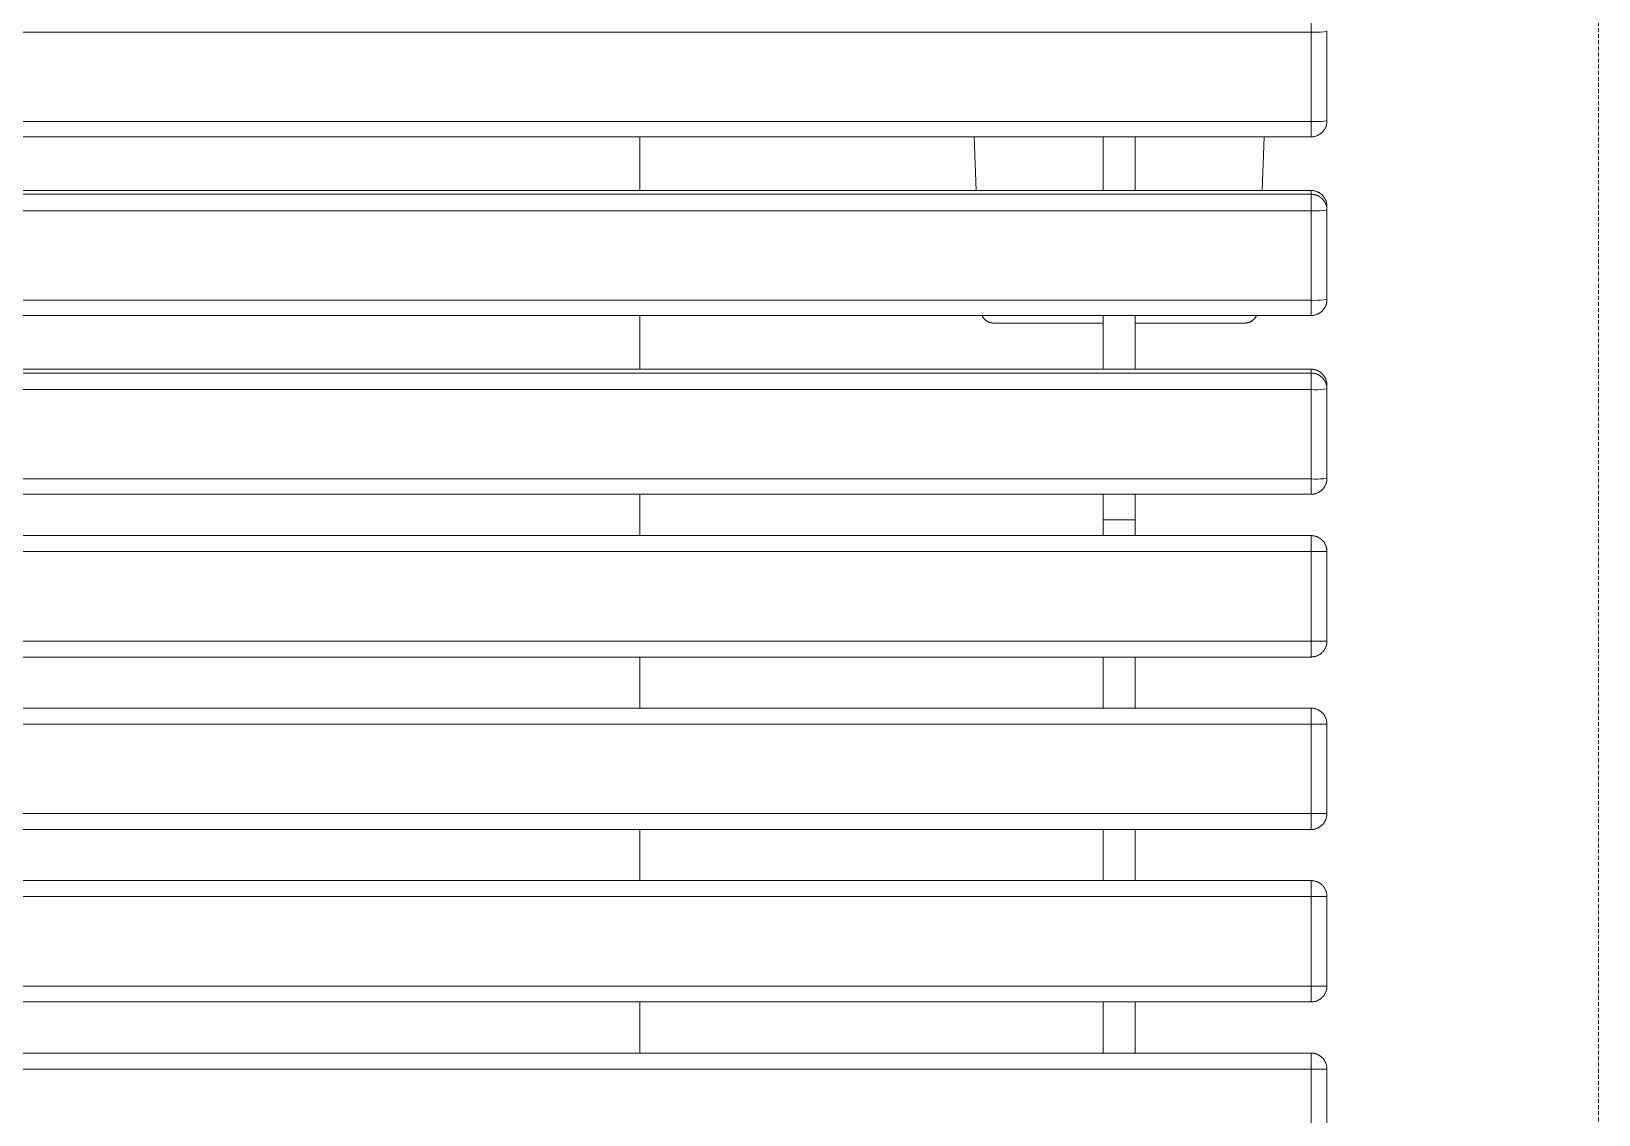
# Model space of a CAD drawing. Header units: millimetres. Extents: x -30 to 4992, y -440 to 3111.
# Drawn here: x 1537.6 to 2028, y 1525.3 to 1864.5 of the extents above; entities that cross this region are included whole.
import ezdxf

# ---------------------------------------------------------------- set-up
doc = ezdxf.new("R2010")
doc.units = ezdxf.units.MM
doc.linetypes.add('HIDDEN', pattern=[1.905, 1.27, -0.635])
doc.layers.add('ZANO_R', color=7, linetype='Continuous', lineweight=0)
doc.layers.add('ZANO_R_przerywana', color=7, linetype='HIDDEN', lineweight=0)

msp = doc.modelspace()

# ---------------------------------------------------------------- linework, layer by layer
at = {"layer": 'ZANO_R'}
for p, q in [((1938.02, 1864.2), (1938.02, 1869.41)), ((1938.02, 1864.2), (148.02, 1864.2)), ((1938.02, 1836.23), (1938.02, 1864.2)), ((1938.02, 1864.2), (1939.02, 1864.18)), ((1939.02, 1864.18), (1940.02, 1864.19)), ((1940.02, 1864.19), (1941.02, 1864.23)), ((1941.02, 1864.23), (1942.02, 1864.31)), ((1942.02, 1864.31), (1943.02, 1864.42)), ((1943.01, 1864.59), (1943.02, 1864.42)), ((1943.02, 1864.41), (1943.02, 1851.3)), ((1943.02, 1837.63), (1943.02, 1851.3)), ((148.02, 1836.23), (1938.02, 1836.23)), ((1938.02, 1832.8), (1938.02, 1836.23)), ((1938.02, 1836.23), (1939.02, 1836.2)), ((1939.02, 1836.2), (1940.02, 1836.21)), ((1940.02, 1836.21), (1941.02, 1836.26)), ((1941.02, 1836.26), (1942.02, 1836.33)), ((1942.02, 1836.33), (1943.02, 1836.44)), ((1942.58, 1834.4), (1942.51, 1834.25)), ((1942.65, 1834.56), (1942.58, 1834.4)), ((1942.71, 1834.73), (1942.65, 1834.56)), ((1942.77, 1834.89), (1942.71, 1834.73)), ((1942.82, 1835.06), (1942.77, 1834.89)), ((1942.87, 1835.23), (1942.82, 1835.06)), ((1942.91, 1835.4), (1942.87, 1835.23)), ((1942.94, 1835.57), (1942.91, 1835.4)), ((1942.97, 1835.74), (1942.94, 1835.57)), ((1942.99, 1835.91), (1942.97, 1835.74)), ((1943, 1836.09), (1942.99, 1835.91)), ((1943.01, 1836.26), (1943, 1836.09)), ((1943.02, 1836.44), (1943.01, 1836.26)), ((1943.02, 1837.63), (1943.02, 1836.44)), ((1938.02, 1831.44), (148.02, 1831.44)), ((1938.02, 1831.44), (148.02, 1831.44)), ((1728.03, 1831.44), (1728.03, 1814.64)), ((1832.62, 1831.44), (1833.27, 1814.64)), ((1873.02, 1814.64), (1873.02, 1831.44)), ((1883.02, 1814.64), (1883.02, 1831.44)), ((1922.76, 1814.64), (1923.41, 1831.44)), ((1938.02, 1831.75), (1938.02, 1832.8)), ((1938.02, 1831.51), (1938.02, 1831.75)), ((1938.02, 1831.45), (1938.02, 1831.51)), ((1938.02, 1831.44), (1938.02, 1831.45)), ((1938.19, 1831.45), (1938.02, 1831.44)), ((1938.02, 1831.44), (1938.02, 1831.44)), ((1938.02, 1831.44), (1938.02, 1831.44)), ((1938.02, 1831.44), (1938.02, 1831.44)), ((1938.02, 1831.44), (1938.02, 1831.44)), ((1938.19, 1831.44), (1938.02, 1831.44)), ((1938.36, 1831.46), (1938.19, 1831.45)), ((1938.36, 1831.45), (1938.19, 1831.44)), ((1938.53, 1831.47), (1938.36, 1831.46)), ((1938.54, 1831.47), (1938.36, 1831.45)), ((1938.7, 1831.49), (1938.53, 1831.47)), ((1938.71, 1831.49), (1938.54, 1831.47)), ((1938.87, 1831.52), (1938.7, 1831.49)), ((1938.88, 1831.52), (1938.71, 1831.49)), ((1939.04, 1831.55), (1938.87, 1831.52)), ((1939.05, 1831.55), (1938.88, 1831.52)), ((1939.21, 1831.59), (1939.04, 1831.55)), ((1939.22, 1831.59), (1939.05, 1831.55)), ((1939.38, 1831.63), (1939.21, 1831.59)), ((1939.39, 1831.63), (1939.22, 1831.59)), ((1939.54, 1831.68), (1939.38, 1831.63)), ((1939.56, 1831.68), (1939.39, 1831.63)), ((1939.71, 1831.74), (1939.54, 1831.68)), ((1939.72, 1831.74), (1939.56, 1831.68)), ((1939.87, 1831.8), (1939.71, 1831.74)), ((1939.89, 1831.8), (1939.72, 1831.74)), ((1940.03, 1831.87), (1939.87, 1831.8)), ((1940.05, 1831.87), (1939.89, 1831.8)), ((1940.19, 1831.94), (1940.03, 1831.87)), ((1940.21, 1831.95), (1940.05, 1831.87)), ((1940.34, 1832.02), (1940.19, 1831.94)), ((1940.36, 1832.03), (1940.21, 1831.95)), ((1940.49, 1832.1), (1940.34, 1832.02)), ((1940.51, 1832.11), (1940.36, 1832.03)), ((1940.64, 1832.19), (1940.49, 1832.1)), ((1940.66, 1832.2), (1940.51, 1832.11)), ((1940.78, 1832.28), (1940.64, 1832.19)), ((1940.81, 1832.29), (1940.66, 1832.2)), ((1940.93, 1832.38), (1940.78, 1832.28)), ((1940.95, 1832.39), (1940.81, 1832.29)), ((1941.07, 1832.48), (1940.93, 1832.38)), ((1941.09, 1832.5), (1940.95, 1832.39)), ((1941.2, 1832.59), (1941.07, 1832.48)), ((1941.23, 1832.61), (1941.09, 1832.5)), ((1941.33, 1832.7), (1941.2, 1832.59)), ((1941.36, 1832.72), (1941.23, 1832.61)), ((1941.46, 1832.82), (1941.33, 1832.7)), ((1941.49, 1832.84), (1941.36, 1832.72)), ((1941.61, 1832.97), (1941.49, 1832.84)), ((1941.73, 1833.09), (1941.61, 1832.97)), ((1941.84, 1833.22), (1941.73, 1833.09)), ((1941.95, 1833.36), (1941.84, 1833.22)), ((1942.06, 1833.5), (1941.95, 1833.36)), ((1942.16, 1833.64), (1942.06, 1833.5)), ((1942.25, 1833.79), (1942.16, 1833.64)), ((1942.34, 1833.94), (1942.25, 1833.79)), ((1942.43, 1834.09), (1942.34, 1833.94)), ((1942.51, 1834.25), (1942.43, 1834.09)), ((148.02, 1814.65), (1938.02, 1814.65)), ((1938.02, 1814.64), (148.02, 1814.64)), ((148.02, 1813.46), (1938.02, 1813.46)), ((1938.02, 1814.64), (1938.02, 1814.65)), ((1938.02, 1814.65), (1938.19, 1814.64)), ((1938.02, 1813.46), (1938.02, 1814.64)), ((1938.02, 1814.64), (1938.19, 1814.64)), ((1938.02, 1808.25), (1938.02, 1813.46)), ((1938.02, 1813.46), (1938.19, 1813.46)), ((1938.19, 1814.64), (1938.36, 1814.63)), ((1938.19, 1814.64), (1938.36, 1814.64)), ((1938.19, 1813.46), (1938.36, 1813.45)), ((1938.36, 1814.64), (1938.53, 1814.62)), ((1938.36, 1814.63), (1938.54, 1814.62)), ((1938.36, 1813.45), (1938.54, 1813.43)), ((1938.53, 1814.62), (1938.7, 1814.6)), ((1938.54, 1814.62), (1938.71, 1814.6)), ((1938.54, 1813.43), (1938.71, 1813.41)), ((1938.7, 1814.6), (1938.88, 1814.57)), ((1938.71, 1814.6), (1938.88, 1814.57)), ((1938.71, 1813.41), (1938.88, 1813.39)), ((1938.88, 1814.57), (1939.06, 1814.53)), ((1938.88, 1814.57), (1939.04, 1814.54)), ((1938.88, 1813.39), (1939.06, 1813.35)), ((1939.04, 1814.54), (1939.21, 1814.5)), ((1939.06, 1814.53), (1939.23, 1814.5)), ((1939.06, 1813.35), (1939.23, 1813.31)), ((1939.21, 1814.5), (1939.38, 1814.46)), ((1939.23, 1814.5), (1939.39, 1814.45)), ((1939.23, 1813.31), (1939.39, 1813.27)), ((1939.38, 1814.46), (1939.55, 1814.41)), ((1939.39, 1814.45), (1939.56, 1814.4)), ((1939.39, 1813.27), (1939.56, 1813.22)), ((1939.55, 1814.41), (1939.71, 1814.35)), ((1939.56, 1814.4), (1939.73, 1814.34)), ((1939.56, 1813.22), (1939.73, 1813.16)), ((1939.71, 1814.35), (1939.87, 1814.29)), ((1939.73, 1814.34), (1939.89, 1814.28)), ((1939.73, 1813.16), (1939.89, 1813.1)), ((1939.87, 1814.29), (1940.03, 1814.22)), ((1939.89, 1814.28), (1940.05, 1814.21)), ((1939.89, 1813.1), (1940.05, 1813.03)), ((1940.03, 1814.22), (1940.19, 1814.15)), ((1940.05, 1814.21), (1940.21, 1814.14)), ((1940.05, 1813.03), (1940.21, 1812.96)), ((1940.19, 1814.15), (1940.34, 1814.07)), ((1940.21, 1814.14), (1940.36, 1814.06)), ((1940.21, 1812.96), (1940.36, 1812.88)), ((1940.34, 1814.07), (1940.49, 1813.99)), ((1940.36, 1814.06), (1940.52, 1813.97)), ((1940.36, 1812.88), (1940.52, 1812.79)), ((1940.49, 1813.99), (1940.64, 1813.9)), ((1940.52, 1813.97), (1940.66, 1813.89)), ((1940.52, 1812.79), (1940.66, 1812.7)), ((1940.64, 1813.9), (1940.79, 1813.81)), ((1940.66, 1813.89), (1940.81, 1813.79)), ((1940.66, 1812.7), (1940.81, 1812.61)), ((1940.79, 1813.81), (1940.93, 1813.71)), ((1940.81, 1813.79), (1940.95, 1813.69)), ((1940.81, 1812.61), (1940.95, 1812.51)), ((1940.93, 1813.71), (1941.07, 1813.61)), ((1940.95, 1813.69), (1941.09, 1813.59)), ((1940.95, 1812.51), (1941.09, 1812.4)), ((1941.07, 1813.61), (1941.2, 1813.5)), ((1941.09, 1813.59), (1941.23, 1813.48)), ((1941.09, 1812.4), (1941.23, 1812.29)), ((1941.2, 1813.5), (1941.33, 1813.39)), ((1941.23, 1813.48), (1941.36, 1813.36)), ((1941.23, 1812.29), (1941.36, 1812.18)), ((1941.33, 1813.39), (1941.46, 1813.27)), ((1941.36, 1813.36), (1941.49, 1813.24)), ((1941.36, 1812.18), (1941.49, 1812.06)), ((1941.49, 1813.24), (1941.61, 1813.12)), ((1941.49, 1812.06), (1941.61, 1811.94)), ((1941.61, 1813.12), (1941.73, 1812.99)), ((1941.61, 1811.94), (1941.73, 1811.81)), ((1941.73, 1812.99), (1941.85, 1812.86)), ((1941.73, 1811.81), (1941.85, 1811.68)), ((1941.85, 1812.86), (1941.96, 1812.72)), ((1941.85, 1811.68), (1941.96, 1811.54)), ((1941.96, 1812.72), (1942.06, 1812.59)), ((1941.96, 1811.54), (1942.06, 1811.4)), ((1942.06, 1812.59), (1942.16, 1812.44)), ((1942.06, 1811.4), (1942.16, 1811.26)), ((1942.16, 1812.44), (1942.26, 1812.3)), ((1942.16, 1811.26), (1942.26, 1811.11)), ((1942.26, 1812.3), (1942.35, 1812.15)), ((1942.26, 1811.11), (1942.35, 1810.96)), ((1942.35, 1812.15), (1942.43, 1811.99)), ((1942.35, 1810.96), (1942.43, 1810.81)), ((1942.43, 1811.99), (1942.51, 1811.84)), ((1942.43, 1810.81), (1942.51, 1810.66)), ((1942.51, 1811.84), (1942.58, 1811.68)), ((1942.51, 1810.66), (1942.58, 1810.5)), ((1942.58, 1811.68), (1942.65, 1811.52)), ((1942.58, 1810.5), (1942.65, 1810.34)), ((1942.65, 1811.52), (1942.71, 1811.36)), ((1942.65, 1810.34), (1942.71, 1810.17)), ((1942.71, 1811.36), (1942.77, 1811.19)), ((1942.71, 1810.17), (1942.77, 1810.01)), ((1942.77, 1811.19), (1942.82, 1811.03)), ((1942.77, 1810.01), (1942.82, 1809.84)), ((1942.82, 1811.03), (1942.87, 1810.86)), ((1942.87, 1810.86), (1942.91, 1810.69)), ((1942.91, 1810.69), (1942.94, 1810.52)), ((1942.94, 1810.52), (1942.97, 1810.34)), ((1942.97, 1810.34), (1942.99, 1810.17)), ((1942.99, 1810.17), (1943, 1810)), ((1943, 1810), (1943.01, 1809.82)), ((1938.02, 1808.25), (148.02, 1808.25)), ((1938.02, 1780.28), (1938.02, 1808.25)), ((1938.02, 1808.25), (1939.02, 1808.23)), ((1939.02, 1808.23), (1940.02, 1808.24)), ((1940.02, 1808.24), (1941.02, 1808.28)), ((1941.02, 1808.28), (1942.02, 1808.36)), ((1942.02, 1808.36), (1943.02, 1808.47)), ((1942.82, 1809.84), (1942.87, 1809.67)), ((1942.87, 1809.67), (1942.91, 1809.5)), ((1942.91, 1809.5), (1942.94, 1809.33)), ((1942.94, 1809.33), (1942.97, 1809.16)), ((1942.97, 1809.16), (1942.99, 1808.99)), ((1942.99, 1808.99), (1943, 1808.81)), ((1943, 1808.81), (1943.01, 1808.64)), ((1943.01, 1809.82), (1943.02, 1809.65)), ((1943.01, 1808.64), (1943.02, 1808.47)), ((1943.02, 1809.65), (1943.02, 1808.58)), ((1943.02, 1781.68), (1943.02, 1808.46)), ((1942.02, 1780.38), (1943.02, 1780.49)), ((1943.02, 1780.49), (1943.01, 1780.31)), ((1943.02, 1781.68), (1943.02, 1780.49)), ((148.02, 1780.28), (1938.02, 1780.28)), ((1938.02, 1776.85), (1938.02, 1780.28)), ((1938.02, 1780.28), (1939.02, 1780.25)), ((1938.02, 1775.8), (1938.02, 1776.85)), ((1938.02, 1775.56), (1938.02, 1775.8)), ((1938.02, 1775.5), (1938.02, 1775.56)), ((1938.7, 1775.54), (1938.53, 1775.52)), ((1938.71, 1775.54), (1938.54, 1775.52)), ((1938.87, 1775.57), (1938.7, 1775.54)), ((1938.88, 1775.57), (1938.71, 1775.54)), ((1939.04, 1775.6), (1938.87, 1775.57)), ((1939.05, 1775.6), (1938.88, 1775.57)), ((1939.02, 1780.25), (1940.02, 1780.26)), ((1939.21, 1775.64), (1939.04, 1775.6)), ((1939.22, 1775.64), (1939.05, 1775.6)), ((1939.38, 1775.68), (1939.21, 1775.64)), ((1939.39, 1775.68), (1939.22, 1775.64)), ((1939.54, 1775.73), (1939.38, 1775.68)), ((1939.56, 1775.73), (1939.39, 1775.68)), ((1939.71, 1775.79), (1939.54, 1775.73)), ((1939.72, 1775.79), (1939.56, 1775.73)), ((1939.87, 1775.85), (1939.71, 1775.79)), ((1939.89, 1775.85), (1939.72, 1775.79)), ((1940.03, 1775.92), (1939.87, 1775.85)), ((1940.05, 1775.92), (1939.89, 1775.85)), ((1940.02, 1780.26), (1941.02, 1780.31)), ((1940.19, 1775.99), (1940.03, 1775.92)), ((1940.21, 1776), (1940.05, 1775.92)), ((1940.34, 1776.07), (1940.19, 1775.99)), ((1940.36, 1776.08), (1940.21, 1776)), ((1940.49, 1776.15), (1940.34, 1776.07)), ((1940.51, 1776.16), (1940.36, 1776.08)), ((1940.64, 1776.24), (1940.49, 1776.15)), ((1940.66, 1776.25), (1940.51, 1776.16)), ((1940.78, 1776.33), (1940.64, 1776.24)), ((1940.81, 1776.34), (1940.66, 1776.25)), ((1940.93, 1776.43), (1940.78, 1776.33)), ((1940.95, 1776.44), (1940.81, 1776.34)), ((1941.07, 1776.53), (1940.93, 1776.43)), ((1941.09, 1776.55), (1940.95, 1776.44)), ((1941.02, 1780.31), (1942.02, 1780.38)), ((1941.2, 1776.64), (1941.07, 1776.53)), ((1941.23, 1776.66), (1941.09, 1776.55)), ((1941.33, 1776.75), (1941.2, 1776.64)), ((1941.36, 1776.77), (1941.23, 1776.66)), ((1941.46, 1776.87), (1941.33, 1776.75)), ((1941.49, 1776.89), (1941.36, 1776.77)), ((1941.61, 1777.02), (1941.49, 1776.89)), ((1941.73, 1777.14), (1941.61, 1777.02)), ((1941.84, 1777.27), (1941.73, 1777.14)), ((1941.95, 1777.41), (1941.84, 1777.27)), ((1942.06, 1777.55), (1941.95, 1777.41)), ((1942.16, 1777.69), (1942.06, 1777.55)), ((1942.25, 1777.84), (1942.16, 1777.69)), ((1942.34, 1777.99), (1942.25, 1777.84)), ((1942.43, 1778.14), (1942.34, 1777.99)), ((1942.51, 1778.3), (1942.43, 1778.14)), ((1942.58, 1778.45), (1942.51, 1778.3)), ((1942.65, 1778.61), (1942.58, 1778.45)), ((1942.71, 1778.78), (1942.65, 1778.61)), ((1942.77, 1778.94), (1942.71, 1778.78)), ((1942.82, 1779.11), (1942.77, 1778.94)), ((1942.87, 1779.28), (1942.82, 1779.11)), ((1942.91, 1779.45), (1942.87, 1779.28)), ((1942.94, 1779.62), (1942.91, 1779.45)), ((1942.97, 1779.79), (1942.94, 1779.62)), ((1942.99, 1779.96), (1942.97, 1779.79)), ((1943, 1780.14), (1942.99, 1779.96)), ((1943.01, 1780.31), (1943, 1780.14)), ((1938.02, 1775.49), (148.02, 1775.49)), ((1938.02, 1775.49), (148.02, 1775.49)), ((1728.03, 1775.49), (1728.03, 1758.69)), ((1835.15, 1775.37), (1835.09, 1775.49)), ((1835.21, 1775.24), (1835.15, 1775.37)), ((1835.28, 1775.12), (1835.21, 1775.24)), ((1835.35, 1775), (1835.28, 1775.12)), ((1835.43, 1774.89), (1835.35, 1775)), ((1835.51, 1774.77), (1835.43, 1774.89)), ((1835.59, 1774.66), (1835.51, 1774.77)), ((1835.68, 1774.55), (1835.59, 1774.66)), ((1835.77, 1774.45), (1835.68, 1774.55)), ((1835.86, 1774.35), (1835.77, 1774.45)), ((1835.96, 1774.25), (1835.86, 1774.35)), ((1836.06, 1774.15), (1835.96, 1774.25)), ((1836.17, 1774.06), (1836.06, 1774.15)), ((1836.28, 1773.97), (1836.17, 1774.06)), ((1836.39, 1773.89), (1836.28, 1773.97)), ((1836.5, 1773.81), (1836.39, 1773.89)), ((1836.62, 1773.73), (1836.5, 1773.81)), ((1836.74, 1773.66), (1836.62, 1773.73)), ((1836.86, 1773.6), (1836.74, 1773.66)), ((1836.99, 1773.53), (1836.86, 1773.6)), ((1837.11, 1773.47), (1836.99, 1773.53)), ((1837.24, 1773.42), (1837.11, 1773.47)), ((1837.37, 1773.37), (1837.24, 1773.42)), ((1837.5, 1773.32), (1837.37, 1773.37)), ((1837.64, 1773.28), (1837.5, 1773.32)), ((1837.77, 1773.25), (1837.64, 1773.28)), ((1837.91, 1773.22), (1837.77, 1773.25)), ((1838.04, 1773.19), (1837.91, 1773.22)), ((1838.18, 1773.17), (1838.04, 1773.19)), ((1838.32, 1773.15), (1838.18, 1773.17)), ((1838.46, 1773.14), (1838.32, 1773.15)), ((1838.6, 1773.13), (1838.46, 1773.14)), ((1838.74, 1773.13), (1838.6, 1773.13)), ((1838.74, 1773.13), (1873.02, 1773.13)), ((1873.02, 1758.69), (1873.02, 1775.49)), ((1883.02, 1758.69), (1883.02, 1775.49)), ((1883.02, 1773.13), (1917.29, 1773.13)), ((1917.43, 1773.13), (1917.29, 1773.13)), ((1917.57, 1773.14), (1917.43, 1773.13)), ((1917.71, 1773.15), (1917.57, 1773.14)), ((1917.85, 1773.17), (1917.71, 1773.15)), ((1917.99, 1773.19), (1917.85, 1773.17)), ((1918.12, 1773.22), (1917.99, 1773.19)), ((1918.26, 1773.25), (1918.12, 1773.22)), ((1918.39, 1773.28), (1918.26, 1773.25)), ((1918.53, 1773.32), (1918.39, 1773.28)), ((1918.66, 1773.37), (1918.53, 1773.32)), ((1918.79, 1773.42), (1918.66, 1773.37)), ((1918.92, 1773.47), (1918.79, 1773.42)), ((1919.04, 1773.53), (1918.92, 1773.47)), ((1919.17, 1773.6), (1919.04, 1773.53)), ((1919.29, 1773.66), (1919.17, 1773.6)), ((1919.41, 1773.73), (1919.29, 1773.66)), ((1919.53, 1773.81), (1919.41, 1773.73)), ((1919.64, 1773.89), (1919.53, 1773.81)), ((1919.75, 1773.97), (1919.64, 1773.89)), ((1919.86, 1774.06), (1919.75, 1773.97)), ((1919.97, 1774.15), (1919.86, 1774.06)), ((1920.07, 1774.25), (1919.97, 1774.15)), ((1920.17, 1774.35), (1920.07, 1774.25)), ((1920.26, 1774.45), (1920.17, 1774.35)), ((1920.35, 1774.55), (1920.26, 1774.45)), ((1920.44, 1774.66), (1920.35, 1774.55)), ((1920.53, 1774.77), (1920.44, 1774.66)), ((1920.61, 1774.89), (1920.53, 1774.77)), ((1920.68, 1775), (1920.61, 1774.89)), ((1920.75, 1775.12), (1920.68, 1775)), ((1920.82, 1775.24), (1920.75, 1775.12)), ((1920.89, 1775.37), (1920.82, 1775.24)), ((1920.94, 1775.49), (1920.89, 1775.37)), ((1938.02, 1775.49), (1938.02, 1775.5)), ((1938.19, 1775.5), (1938.02, 1775.49)), ((1938.02, 1775.49), (1938.02, 1775.49)), ((1938.02, 1775.49), (1938.02, 1775.49)), ((1938.02, 1775.49), (1938.02, 1775.49)), ((1938.02, 1775.49), (1938.02, 1775.49)), ((1938.19, 1775.49), (1938.02, 1775.49)), ((1938.36, 1775.51), (1938.19, 1775.5)), ((1938.36, 1775.5), (1938.19, 1775.49)), ((1938.53, 1775.52), (1938.36, 1775.51)), ((1938.54, 1775.52), (1938.36, 1775.5)), ((148.02, 1758.7), (1938.02, 1758.7)), ((1938.02, 1758.69), (148.02, 1758.69)), ((148.02, 1757.51), (1938.02, 1757.51)), ((1938.02, 1758.69), (1938.02, 1758.7)), ((1938.02, 1758.7), (1938.19, 1758.69)), ((1938.02, 1757.51), (1938.02, 1758.69)), ((1938.02, 1758.69), (1938.19, 1758.69)), ((1938.02, 1752.3), (1938.02, 1757.51)), ((1938.02, 1757.51), (1938.19, 1757.51)), ((1938.19, 1758.69), (1938.36, 1758.68)), ((1938.19, 1758.69), (1938.36, 1758.69)), ((1938.19, 1757.51), (1938.36, 1757.5)), ((1938.36, 1758.69), (1938.53, 1758.67)), ((1938.36, 1758.68), (1938.54, 1758.67)), ((1938.36, 1757.5), (1938.54, 1757.48)), ((1938.53, 1758.67), (1938.7, 1758.65)), ((1938.54, 1758.67), (1938.71, 1758.64)), ((1938.54, 1757.48), (1938.71, 1757.46)), ((1938.7, 1758.65), (1938.88, 1758.62)), ((1938.71, 1758.64), (1938.88, 1758.62)), ((1938.71, 1757.46), (1938.88, 1757.44)), ((1938.88, 1758.62), (1939.06, 1758.58)), ((1938.88, 1758.62), (1939.04, 1758.59)), ((1938.88, 1757.44), (1939.06, 1757.4)), ((1939.04, 1758.59), (1939.21, 1758.55)), ((1939.06, 1758.58), (1939.23, 1758.55)), ((1939.06, 1757.4), (1939.23, 1757.36)), ((1939.21, 1758.55), (1939.38, 1758.51)), ((1939.23, 1758.55), (1939.39, 1758.5)), ((1939.23, 1757.36), (1939.39, 1757.32)), ((1939.38, 1758.51), (1939.55, 1758.46)), ((1939.39, 1758.5), (1939.56, 1758.45)), ((1939.39, 1757.32), (1939.56, 1757.27)), ((1939.55, 1758.46), (1939.71, 1758.4)), ((1939.56, 1758.45), (1939.73, 1758.39)), ((1939.56, 1757.27), (1939.73, 1757.21)), ((1939.71, 1758.4), (1939.87, 1758.34)), ((1939.73, 1758.39), (1939.89, 1758.33)), ((1939.73, 1757.21), (1939.89, 1757.15)), ((1939.87, 1758.34), (1940.03, 1758.27)), ((1939.89, 1758.33), (1940.05, 1758.26)), ((1939.89, 1757.15), (1940.05, 1757.08)), ((1940.03, 1758.27), (1940.19, 1758.2)), ((1940.05, 1758.26), (1940.21, 1758.19)), ((1940.05, 1757.08), (1940.21, 1757.01)), ((1940.19, 1758.2), (1940.34, 1758.12)), ((1940.21, 1758.19), (1940.36, 1758.11)), ((1940.21, 1757.01), (1940.36, 1756.93)), ((1940.34, 1758.12), (1940.49, 1758.04)), ((1940.36, 1758.11), (1940.52, 1758.02)), ((1940.36, 1756.93), (1940.52, 1756.84)), ((1940.49, 1758.04), (1940.64, 1757.95)), ((1940.52, 1758.02), (1940.66, 1757.94)), ((1940.52, 1756.84), (1940.66, 1756.75)), ((1940.64, 1757.95), (1940.79, 1757.86)), ((1940.66, 1757.94), (1940.81, 1757.84)), ((1940.66, 1756.75), (1940.81, 1756.66)), ((1940.79, 1757.86), (1940.93, 1757.76)), ((1940.81, 1757.84), (1940.95, 1757.74)), ((1940.81, 1756.66), (1940.95, 1756.56)), ((1940.93, 1757.76), (1941.07, 1757.66)), ((1940.95, 1757.74), (1941.09, 1757.64)), ((1940.95, 1756.56), (1941.09, 1756.45)), ((1941.07, 1757.66), (1941.2, 1757.55)), ((1941.09, 1757.64), (1941.23, 1757.53)), ((1941.09, 1756.45), (1941.23, 1756.34)), ((1941.2, 1757.55), (1941.33, 1757.44)), ((1941.23, 1757.53), (1941.36, 1757.41)), ((1941.23, 1756.34), (1941.36, 1756.23)), ((1941.33, 1757.44), (1941.46, 1757.32)), ((1941.36, 1757.41), (1941.49, 1757.29)), ((1941.36, 1756.23), (1941.49, 1756.11)), ((1941.49, 1757.29), (1941.61, 1757.17)), ((1941.49, 1756.11), (1941.61, 1755.99)), ((1941.61, 1757.17), (1941.73, 1757.04)), ((1941.61, 1755.99), (1941.73, 1755.86)), ((1941.73, 1757.04), (1941.85, 1756.91)), ((1941.85, 1756.91), (1941.96, 1756.77)), ((1941.96, 1756.77), (1942.06, 1756.63)), ((1942.06, 1756.63), (1942.16, 1756.49)), ((1942.16, 1756.49), (1942.26, 1756.35)), ((1942.26, 1756.35), (1942.35, 1756.2)), ((1942.35, 1756.2), (1942.43, 1756.04)), ((1942.43, 1756.04), (1942.51, 1755.89)), ((1938.02, 1752.3), (148.02, 1752.3)), ((1938.02, 1724.33), (1938.02, 1752.3)), ((1938.02, 1752.3), (1939.02, 1752.28)), ((1939.02, 1752.28), (1940.02, 1752.29)), ((1940.02, 1752.29), (1941.02, 1752.33)), ((1941.02, 1752.33), (1942.02, 1752.41)), ((1941.73, 1755.86), (1941.85, 1755.73)), ((1941.85, 1755.73), (1941.96, 1755.59)), ((1941.96, 1755.59), (1942.06, 1755.45)), ((1942.02, 1752.41), (1943.02, 1752.52)), ((1942.06, 1755.45), (1942.16, 1755.31)), ((1942.16, 1755.31), (1942.26, 1755.16)), ((1942.26, 1755.16), (1942.35, 1755.01)), ((1942.35, 1755.01), (1942.43, 1754.86)), ((1942.43, 1754.86), (1942.51, 1754.71)), ((1942.51, 1755.89), (1942.58, 1755.73)), ((1942.51, 1754.71), (1942.58, 1754.55)), ((1942.58, 1755.73), (1942.65, 1755.57)), ((1942.58, 1754.55), (1942.65, 1754.39)), ((1942.65, 1755.57), (1942.71, 1755.41)), ((1942.65, 1754.39), (1942.71, 1754.22)), ((1942.71, 1755.41), (1942.77, 1755.24)), ((1942.71, 1754.22), (1942.77, 1754.06)), ((1942.77, 1755.24), (1942.82, 1755.08)), ((1942.77, 1754.06), (1942.82, 1753.89)), ((1942.82, 1755.08), (1942.87, 1754.91)), ((1942.82, 1753.89), (1942.87, 1753.72)), ((1942.87, 1754.91), (1942.91, 1754.74)), ((1942.87, 1753.72), (1942.91, 1753.55)), ((1942.91, 1754.74), (1942.94, 1754.57)), ((1942.91, 1753.55), (1942.94, 1753.38)), ((1942.94, 1754.57), (1942.97, 1754.39)), ((1942.94, 1753.38), (1942.97, 1753.21)), ((1942.97, 1754.39), (1942.99, 1754.22)), ((1942.97, 1753.21), (1942.99, 1753.04)), ((1942.99, 1754.22), (1943, 1754.05)), ((1942.99, 1753.04), (1943, 1752.86)), ((1943, 1754.05), (1943.01, 1753.87)), ((1943, 1752.86), (1943.01, 1752.69)), ((1943.01, 1753.87), (1943.02, 1753.7)), ((1943.01, 1752.69), (1943.02, 1752.52)), ((1943.02, 1753.7), (1943.02, 1752.63)), ((1943.02, 1725.73), (1943.02, 1752.51)), ((148.02, 1724.33), (1938.02, 1724.33)), ((1938.02, 1720.9), (1938.02, 1724.33)), ((1938.02, 1724.33), (1939.02, 1724.3)), ((1939.02, 1724.3), (1940.02, 1724.31)), ((1940.02, 1724.31), (1941.02, 1724.35)), ((1941.02, 1724.35), (1942.02, 1724.43)), ((1942.06, 1721.6), (1941.95, 1721.46)), ((1942.02, 1724.43), (1943.02, 1724.54)), ((1942.16, 1721.74), (1942.06, 1721.6)), ((1942.25, 1721.89), (1942.16, 1721.74)), ((1942.34, 1722.04), (1942.25, 1721.89)), ((1942.43, 1722.19), (1942.34, 1722.04)), ((1942.51, 1722.35), (1942.43, 1722.19)), ((1942.58, 1722.5), (1942.51, 1722.35)), ((1942.65, 1722.66), (1942.58, 1722.5)), ((1942.71, 1722.83), (1942.65, 1722.66)), ((1942.77, 1722.99), (1942.71, 1722.83)), ((1942.82, 1723.16), (1942.77, 1722.99)), ((1942.87, 1723.33), (1942.82, 1723.16)), ((1942.91, 1723.5), (1942.87, 1723.33)), ((1942.94, 1723.67), (1942.91, 1723.5)), ((1942.97, 1723.84), (1942.94, 1723.67)), ((1942.99, 1724.01), (1942.97, 1723.84)), ((1943, 1724.19), (1942.99, 1724.01)), ((1943.01, 1724.36), (1943, 1724.19)), ((1943.02, 1724.54), (1943.01, 1724.36)), ((1943.02, 1725.73), (1943.02, 1724.54)), ((1938.02, 1719.54), (148.02, 1719.54)), ((1938.02, 1719.54), (148.02, 1719.54)), ((1728.03, 1719.54), (1728.03, 1706.6)), ((1873.02, 1711.53), (1873.02, 1719.54)), ((1883.02, 1711.53), (1883.02, 1719.54)), ((1938.02, 1719.85), (1938.02, 1720.9)), ((1938.02, 1719.61), (1938.02, 1719.85)), ((1938.02, 1719.55), (1938.02, 1719.61)), ((1938.02, 1719.54), (1938.02, 1719.55)), ((1938.19, 1719.55), (1938.02, 1719.54)), ((1938.02, 1719.54), (1938.02, 1719.54)), ((1938.02, 1719.54), (1938.02, 1719.54)), ((1938.02, 1719.54), (1938.02, 1719.54)), ((1938.02, 1719.54), (1938.02, 1719.54)), ((1938.19, 1719.54), (1938.02, 1719.54)), ((1938.36, 1719.56), (1938.19, 1719.55)), ((1938.36, 1719.55), (1938.19, 1719.54)), ((1938.53, 1719.57), (1938.36, 1719.56)), ((1938.54, 1719.57), (1938.36, 1719.55)), ((1938.7, 1719.59), (1938.53, 1719.57)), ((1938.71, 1719.59), (1938.54, 1719.57)), ((1938.87, 1719.62), (1938.7, 1719.59)), ((1938.88, 1719.62), (1938.71, 1719.59)), ((1939.04, 1719.65), (1938.87, 1719.62)), ((1939.05, 1719.65), (1938.88, 1719.62)), ((1939.21, 1719.69), (1939.04, 1719.65)), ((1939.22, 1719.69), (1939.05, 1719.65)), ((1939.38, 1719.73), (1939.21, 1719.69)), ((1939.39, 1719.73), (1939.22, 1719.69)), ((1939.54, 1719.78), (1939.38, 1719.73)), ((1939.56, 1719.78), (1939.39, 1719.73)), ((1939.71, 1719.84), (1939.54, 1719.78)), ((1939.72, 1719.84), (1939.56, 1719.78)), ((1939.87, 1719.9), (1939.71, 1719.84)), ((1939.89, 1719.9), (1939.72, 1719.84)), ((1940.03, 1719.97), (1939.87, 1719.9)), ((1940.05, 1719.97), (1939.89, 1719.9)), ((1940.19, 1720.04), (1940.03, 1719.97)), ((1940.21, 1720.05), (1940.05, 1719.97)), ((1940.34, 1720.12), (1940.19, 1720.04)), ((1940.36, 1720.12), (1940.21, 1720.05)), ((1940.49, 1720.2), (1940.34, 1720.12)), ((1940.51, 1720.21), (1940.36, 1720.12)), ((1940.64, 1720.29), (1940.49, 1720.2)), ((1940.66, 1720.3), (1940.51, 1720.21)), ((1940.78, 1720.38), (1940.64, 1720.29)), ((1940.81, 1720.39), (1940.66, 1720.3)), ((1940.93, 1720.48), (1940.78, 1720.38)), ((1940.95, 1720.49), (1940.81, 1720.39)), ((1941.07, 1720.58), (1940.93, 1720.48)), ((1941.09, 1720.6), (1940.95, 1720.49)), ((1941.2, 1720.69), (1941.07, 1720.58)), ((1941.23, 1720.71), (1941.09, 1720.6)), ((1941.33, 1720.8), (1941.2, 1720.69)), ((1941.36, 1720.82), (1941.23, 1720.71)), ((1941.46, 1720.92), (1941.33, 1720.8)), ((1941.49, 1720.94), (1941.36, 1720.82)), ((1941.61, 1721.07), (1941.49, 1720.94)), ((1941.73, 1721.19), (1941.61, 1721.07)), ((1941.84, 1721.32), (1941.73, 1721.19)), ((1941.95, 1721.46), (1941.84, 1721.32)), ((1873.02, 1706.6), (1873.02, 1711.53)), ((1873.02, 1711.53), (1883.02, 1711.53)), ((1883.02, 1706.6), (1883.02, 1711.53)), ((148.02, 1706.6), (1938.02, 1706.6)), ((1938.02, 1701.6), (1938.02, 1706.6)), ((1938.02, 1706.6), (1938.19, 1706.6)), ((1938.19, 1706.6), (1938.36, 1706.59)), ((1938.36, 1706.59), (1938.53, 1706.58)), ((1938.53, 1706.58), (1938.7, 1706.56)), ((1938.7, 1706.56), (1938.87, 1706.53)), ((1938.87, 1706.53), (1939.03, 1706.5)), ((1939.03, 1706.5), (1939.2, 1706.46)), ((1939.2, 1706.46), (1939.36, 1706.42)), ((1939.36, 1706.42), (1939.53, 1706.37)), ((1939.53, 1706.37), (1939.69, 1706.32)), ((1939.69, 1706.32), (1939.85, 1706.26)), ((1939.85, 1706.26), (1940.01, 1706.19)), ((1940.01, 1706.19), (1940.16, 1706.12)), ((1940.16, 1706.12), (1940.32, 1706.04)), ((1940.32, 1706.04), (1940.47, 1705.96)), ((1940.47, 1705.96), (1940.61, 1705.88)), ((1940.61, 1705.88), (1940.76, 1705.79)), ((1940.76, 1705.79), (1940.9, 1705.69)), ((1940.9, 1705.69), (1941.04, 1705.59)), ((1941.04, 1705.59), (1941.17, 1705.48)), ((1941.17, 1705.48), (1941.3, 1705.37)), ((1941.3, 1705.37), (1941.43, 1705.26)), ((1941.43, 1705.26), (1941.55, 1705.14)), ((1941.55, 1705.14), (1941.67, 1705.02)), ((1941.67, 1705.02), (1941.78, 1704.89)), ((1941.78, 1704.89), (1941.89, 1704.76)), ((1941.89, 1704.76), (1942, 1704.63)), ((1942, 1704.63), (1942.1, 1704.49)), ((1942.1, 1704.49), (1942.2, 1704.35)), ((1942.2, 1704.35), (1942.29, 1704.2)), ((1942.29, 1704.2), (1942.37, 1704.06)), ((1942.37, 1704.06), (1942.46, 1703.91)), ((1942.46, 1703.91), (1942.53, 1703.75)), ((1942.53, 1703.75), (1942.6, 1703.6)), ((1942.6, 1703.6), (1942.67, 1703.44)), ((1942.67, 1703.44), (1942.73, 1703.28)), ((1942.73, 1703.28), (1942.78, 1703.12)), ((1942.78, 1703.12), (1942.83, 1702.95)), ((1942.83, 1702.95), (1942.87, 1702.79)), ((1942.87, 1702.79), (1942.91, 1702.62)), ((1942.91, 1702.62), (1942.94, 1702.45)), ((1942.94, 1702.45), (1942.97, 1702.29)), ((1942.97, 1702.29), (1942.99, 1702.12)), ((1942.99, 1702.12), (1943, 1701.95)), ((1938.02, 1701.6), (148.02, 1701.6)), ((1938.02, 1673.6), (1938.02, 1701.6)), ((1938.02, 1701.6), (1943.02, 1701.6)), ((1943, 1701.95), (1943.01, 1701.78)), ((1943.01, 1701.78), (1943.02, 1701.6)), ((1943.02, 1701.6), (1943.02, 1673.6)), ((148.02, 1673.6), (1938.02, 1673.6)), ((1938.02, 1668.6), (1938.02, 1673.6)), ((1938.02, 1673.6), (1943.02, 1673.6)), ((1942.91, 1672.59), (1942.87, 1672.42)), ((1942.94, 1672.76), (1942.91, 1672.59)), ((1942.97, 1672.92), (1942.94, 1672.76)), ((1942.99, 1673.09), (1942.97, 1672.92)), ((1943, 1673.26), (1942.99, 1673.09)), ((1943.01, 1673.43), (1943, 1673.26)), ((1943.02, 1673.6), (1943.01, 1673.43)), ((1938.02, 1668.6), (148.02, 1668.6)), ((1728.03, 1668.6), (1728.03, 1652.6)), ((1873.02, 1652.6), (1873.02, 1668.6)), ((1883.02, 1652.6), (1883.02, 1668.6)), ((1938.19, 1668.61), (1938.02, 1668.6)), ((1938.36, 1668.62), (1938.19, 1668.61)), ((1938.53, 1668.63), (1938.36, 1668.62)), ((1938.7, 1668.65), (1938.53, 1668.63)), ((1938.87, 1668.68), (1938.7, 1668.65)), ((1939.03, 1668.71), (1938.87, 1668.68)), ((1939.2, 1668.75), (1939.03, 1668.71)), ((1939.36, 1668.79), (1939.2, 1668.75)), ((1939.53, 1668.84), (1939.36, 1668.79)), ((1939.69, 1668.89), (1939.53, 1668.84)), ((1939.85, 1668.95), (1939.69, 1668.89)), ((1940.01, 1669.02), (1939.85, 1668.95)), ((1940.16, 1669.09), (1940.01, 1669.02)), ((1940.32, 1669.17), (1940.16, 1669.09)), ((1940.47, 1669.25), (1940.32, 1669.17)), ((1940.61, 1669.33), (1940.47, 1669.25)), ((1940.76, 1669.42), (1940.61, 1669.33)), ((1940.9, 1669.52), (1940.76, 1669.42)), ((1941.04, 1669.62), (1940.9, 1669.52)), ((1941.17, 1669.73), (1941.04, 1669.62)), ((1941.3, 1669.84), (1941.17, 1669.73)), ((1941.43, 1669.95), (1941.3, 1669.84)), ((1941.55, 1670.07), (1941.43, 1669.95)), ((1941.67, 1670.19), (1941.55, 1670.07)), ((1941.78, 1670.32), (1941.67, 1670.19)), ((1941.89, 1670.45), (1941.78, 1670.32)), ((1942, 1670.58), (1941.89, 1670.45)), ((1942.1, 1670.72), (1942, 1670.58)), ((1942.2, 1670.86), (1942.1, 1670.72)), ((1942.29, 1671.01), (1942.2, 1670.86)), ((1942.37, 1671.15), (1942.29, 1671.01)), ((1942.46, 1671.3), (1942.37, 1671.15)), ((1942.53, 1671.46), (1942.46, 1671.3)), ((1942.6, 1671.61), (1942.53, 1671.46)), ((1942.67, 1671.77), (1942.6, 1671.61)), ((1942.73, 1671.93), (1942.67, 1671.77)), ((1942.78, 1672.09), (1942.73, 1671.93)), ((1942.83, 1672.26), (1942.78, 1672.09)), ((1942.87, 1672.42), (1942.83, 1672.26)), ((148.02, 1652.6), (1938.02, 1652.6)), ((1938.02, 1647.6), (1938.02, 1652.6)), ((1938.02, 1652.6), (1938.19, 1652.6)), ((1938.19, 1652.6), (1938.36, 1652.59)), ((1938.36, 1652.59), (1938.53, 1652.58)), ((1938.53, 1652.58), (1938.7, 1652.56)), ((1938.7, 1652.56), (1938.87, 1652.53)), ((1938.87, 1652.53), (1939.03, 1652.5)), ((1939.03, 1652.5), (1939.2, 1652.46)), ((1939.2, 1652.46), (1939.36, 1652.42)), ((1939.36, 1652.42), (1939.53, 1652.37)), ((1939.53, 1652.37), (1939.69, 1652.32)), ((1939.69, 1652.32), (1939.85, 1652.26)), ((1939.85, 1652.26), (1940.01, 1652.19)), ((1940.01, 1652.19), (1940.16, 1652.12)), ((1940.16, 1652.12), (1940.32, 1652.04)), ((1940.32, 1652.04), (1940.47, 1651.96)), ((1940.47, 1651.96), (1940.61, 1651.88)), ((1940.61, 1651.88), (1940.76, 1651.79)), ((1940.76, 1651.79), (1940.9, 1651.69)), ((1940.9, 1651.69), (1941.04, 1651.59)), ((1941.04, 1651.59), (1941.17, 1651.48)), ((1941.17, 1651.48), (1941.3, 1651.37)), ((1941.3, 1651.37), (1941.43, 1651.26)), ((1941.43, 1651.26), (1941.55, 1651.14)), ((1941.55, 1651.14), (1941.67, 1651.02)), ((1941.67, 1651.02), (1941.78, 1650.89)), ((1941.78, 1650.89), (1941.89, 1650.76)), ((1941.89, 1650.76), (1942, 1650.63)), ((1942, 1650.63), (1942.1, 1650.49)), ((1942.1, 1650.49), (1942.2, 1650.35)), ((1942.2, 1650.35), (1942.29, 1650.2)), ((1942.29, 1650.2), (1942.37, 1650.06)), ((1942.37, 1650.06), (1942.46, 1649.91)), ((1942.46, 1649.91), (1942.53, 1649.75)), ((1942.53, 1649.75), (1942.6, 1649.6)), ((1942.6, 1649.6), (1942.67, 1649.44)), ((1942.67, 1649.44), (1942.73, 1649.28)), ((1942.73, 1649.28), (1942.78, 1649.12)), ((1942.78, 1649.12), (1942.83, 1648.95)), ((1942.83, 1648.95), (1942.87, 1648.79)), ((1942.87, 1648.79), (1942.91, 1648.62)), ((1942.91, 1648.62), (1942.94, 1648.45)), ((1942.94, 1648.45), (1942.97, 1648.29)), ((1942.97, 1648.29), (1942.99, 1648.12)), ((1942.99, 1648.12), (1943, 1647.95)), ((1938.02, 1647.6), (148.02, 1647.6)), ((1938.02, 1619.6), (1938.02, 1647.6)), ((1938.02, 1647.6), (1943.02, 1647.6)), ((1943, 1647.95), (1943.01, 1647.78)), ((1943.01, 1647.78), (1943.02, 1647.6)), ((1943.02, 1647.6), (1943.02, 1619.6)), ((148.02, 1619.6), (1938.02, 1619.6)), ((1938.02, 1614.6), (1938.02, 1619.6)), ((1938.02, 1619.6), (1943.02, 1619.6)), ((1942.91, 1618.59), (1942.87, 1618.42)), ((1942.94, 1618.76), (1942.91, 1618.59)), ((1942.97, 1618.92), (1942.94, 1618.76)), ((1942.99, 1619.09), (1942.97, 1618.92)), ((1943, 1619.26), (1942.99, 1619.09)), ((1943.01, 1619.43), (1943, 1619.26)), ((1943.02, 1619.6), (1943.01, 1619.43)), ((1938.02, 1614.6), (148.02, 1614.6)), ((1728.03, 1614.6), (1728.03, 1598.6)), ((1873.02, 1598.6), (1873.02, 1614.6)), ((1883.02, 1598.6), (1883.02, 1614.6)), ((1938.19, 1614.61), (1938.02, 1614.6)), ((1938.36, 1614.62), (1938.19, 1614.61)), ((1938.53, 1614.63), (1938.36, 1614.62)), ((1938.7, 1614.65), (1938.53, 1614.63)), ((1938.87, 1614.68), (1938.7, 1614.65)), ((1939.03, 1614.71), (1938.87, 1614.68)), ((1939.2, 1614.75), (1939.03, 1614.71)), ((1939.36, 1614.79), (1939.2, 1614.75)), ((1939.53, 1614.84), (1939.36, 1614.79)), ((1939.69, 1614.89), (1939.53, 1614.84)), ((1939.85, 1614.95), (1939.69, 1614.89)), ((1940.01, 1615.02), (1939.85, 1614.95)), ((1940.16, 1615.09), (1940.01, 1615.02)), ((1940.32, 1615.17), (1940.16, 1615.09)), ((1940.47, 1615.25), (1940.32, 1615.17)), ((1940.61, 1615.33), (1940.47, 1615.25)), ((1940.76, 1615.42), (1940.61, 1615.33)), ((1940.9, 1615.52), (1940.76, 1615.42)), ((1941.04, 1615.62), (1940.9, 1615.52)), ((1941.17, 1615.73), (1941.04, 1615.62)), ((1941.3, 1615.84), (1941.17, 1615.73)), ((1941.43, 1615.95), (1941.3, 1615.84)), ((1941.55, 1616.07), (1941.43, 1615.95)), ((1941.67, 1616.19), (1941.55, 1616.07)), ((1941.78, 1616.32), (1941.67, 1616.19)), ((1941.89, 1616.45), (1941.78, 1616.32)), ((1942, 1616.58), (1941.89, 1616.45)), ((1942.1, 1616.72), (1942, 1616.58)), ((1942.2, 1616.86), (1942.1, 1616.72)), ((1942.29, 1617.01), (1942.2, 1616.86)), ((1942.37, 1617.15), (1942.29, 1617.01)), ((1942.46, 1617.3), (1942.37, 1617.15)), ((1942.53, 1617.46), (1942.46, 1617.3)), ((1942.6, 1617.61), (1942.53, 1617.46)), ((1942.67, 1617.77), (1942.6, 1617.61)), ((1942.73, 1617.93), (1942.67, 1617.77)), ((1942.78, 1618.09), (1942.73, 1617.93)), ((1942.83, 1618.26), (1942.78, 1618.09)), ((1942.87, 1618.42), (1942.83, 1618.26)), ((148.02, 1598.6), (1938.02, 1598.6)), ((1938.02, 1593.6), (1938.02, 1598.6)), ((1938.02, 1598.6), (1938.19, 1598.6)), ((1938.19, 1598.6), (1938.36, 1598.59)), ((1938.36, 1598.59), (1938.53, 1598.58)), ((1938.53, 1598.58), (1938.7, 1598.56)), ((1938.7, 1598.56), (1938.87, 1598.53)), ((1938.87, 1598.53), (1939.03, 1598.5)), ((1939.03, 1598.5), (1939.2, 1598.46)), ((1939.2, 1598.46), (1939.36, 1598.42)), ((1939.36, 1598.42), (1939.53, 1598.37)), ((1939.53, 1598.37), (1939.69, 1598.32)), ((1939.69, 1598.32), (1939.85, 1598.26)), ((1939.85, 1598.26), (1940.01, 1598.19)), ((1940.01, 1598.19), (1940.16, 1598.12)), ((1940.16, 1598.12), (1940.32, 1598.04)), ((1940.32, 1598.04), (1940.47, 1597.96)), ((1940.47, 1597.96), (1940.61, 1597.88)), ((1940.61, 1597.88), (1940.76, 1597.79)), ((1940.76, 1597.79), (1940.9, 1597.69)), ((1940.9, 1597.69), (1941.04, 1597.59)), ((1941.04, 1597.59), (1941.17, 1597.48)), ((1941.17, 1597.48), (1941.3, 1597.37)), ((1941.3, 1597.37), (1941.43, 1597.26)), ((1941.43, 1597.26), (1941.55, 1597.14)), ((1941.55, 1597.14), (1941.67, 1597.02)), ((1941.67, 1597.02), (1941.78, 1596.89)), ((1941.78, 1596.89), (1941.89, 1596.76)), ((1941.89, 1596.76), (1942, 1596.63)), ((1942, 1596.63), (1942.1, 1596.49)), ((1942.1, 1596.49), (1942.2, 1596.35)), ((1942.2, 1596.35), (1942.29, 1596.2)), ((1942.29, 1596.2), (1942.37, 1596.06)), ((1942.37, 1596.06), (1942.46, 1595.91)), ((1942.46, 1595.91), (1942.53, 1595.75)), ((1942.53, 1595.75), (1942.6, 1595.6)), ((1942.6, 1595.6), (1942.67, 1595.44)), ((1942.67, 1595.44), (1942.73, 1595.28)), ((1942.73, 1595.28), (1942.78, 1595.12)), ((1942.78, 1595.12), (1942.83, 1594.95)), ((1942.83, 1594.95), (1942.87, 1594.79)), ((1942.87, 1594.79), (1942.91, 1594.62)), ((1942.91, 1594.62), (1942.94, 1594.45)), ((1942.94, 1594.45), (1942.97, 1594.29)), ((1942.97, 1594.29), (1942.99, 1594.12)), ((1942.99, 1594.12), (1943, 1593.95)), ((1938.02, 1593.6), (148.02, 1593.6)), ((1938.02, 1565.6), (1938.02, 1593.6)), ((1938.02, 1593.6), (1943.02, 1593.6)), ((1943, 1593.95), (1943.01, 1593.78)), ((1943.01, 1593.78), (1943.02, 1593.6)), ((1943.02, 1593.6), (1943.02, 1565.6)), ((148.02, 1565.6), (1938.02, 1565.6)), ((1938.02, 1560.6), (1938.02, 1565.6)), ((1938.02, 1565.6), (1943.02, 1565.6)), ((1942.94, 1564.76), (1942.91, 1564.59)), ((1942.97, 1564.92), (1942.94, 1564.76)), ((1942.99, 1565.09), (1942.97, 1564.92)), ((1943, 1565.26), (1942.99, 1565.09)), ((1943.01, 1565.43), (1943, 1565.26)), ((1943.02, 1565.6), (1943.01, 1565.43)), ((1938.02, 1560.6), (148.02, 1560.6)), ((1728.03, 1560.6), (1728.03, 1544.6)), ((1873.02, 1544.6), (1873.02, 1560.6)), ((1883.02, 1544.6), (1883.02, 1560.6)), ((1938.19, 1560.61), (1938.02, 1560.6)), ((1938.36, 1560.62), (1938.19, 1560.61)), ((1938.53, 1560.63), (1938.36, 1560.62)), ((1938.7, 1560.65), (1938.53, 1560.63)), ((1938.87, 1560.68), (1938.7, 1560.65)), ((1939.03, 1560.71), (1938.87, 1560.68)), ((1939.2, 1560.75), (1939.03, 1560.71)), ((1939.36, 1560.79), (1939.2, 1560.75)), ((1939.53, 1560.84), (1939.36, 1560.79)), ((1939.69, 1560.89), (1939.53, 1560.84)), ((1939.85, 1560.95), (1939.69, 1560.89)), ((1940.01, 1561.02), (1939.85, 1560.95)), ((1940.16, 1561.09), (1940.01, 1561.02)), ((1940.32, 1561.17), (1940.16, 1561.09)), ((1940.47, 1561.25), (1940.32, 1561.17)), ((1940.61, 1561.33), (1940.47, 1561.25)), ((1940.76, 1561.42), (1940.61, 1561.33)), ((1940.9, 1561.52), (1940.76, 1561.42)), ((1941.04, 1561.62), (1940.9, 1561.52)), ((1941.17, 1561.73), (1941.04, 1561.62)), ((1941.3, 1561.84), (1941.17, 1561.73)), ((1941.43, 1561.95), (1941.3, 1561.84)), ((1941.55, 1562.07), (1941.43, 1561.95)), ((1941.67, 1562.19), (1941.55, 1562.07)), ((1941.78, 1562.32), (1941.67, 1562.19)), ((1941.89, 1562.45), (1941.78, 1562.32)), ((1942, 1562.58), (1941.89, 1562.45)), ((1942.1, 1562.72), (1942, 1562.58)), ((1942.2, 1562.86), (1942.1, 1562.72)), ((1942.29, 1563.01), (1942.2, 1562.86)), ((1942.37, 1563.15), (1942.29, 1563.01)), ((1942.46, 1563.3), (1942.37, 1563.15)), ((1942.53, 1563.46), (1942.46, 1563.3)), ((1942.6, 1563.61), (1942.53, 1563.46)), ((1942.67, 1563.77), (1942.6, 1563.61)), ((1942.73, 1563.93), (1942.67, 1563.77)), ((1942.78, 1564.09), (1942.73, 1563.93)), ((1942.83, 1564.26), (1942.78, 1564.09)), ((1942.87, 1564.42), (1942.83, 1564.26)), ((1942.91, 1564.59), (1942.87, 1564.42)), ((148.02, 1544.6), (1938.02, 1544.6)), ((1938.02, 1539.6), (1938.02, 1544.6)), ((1938.02, 1544.6), (1938.19, 1544.6)), ((1938.19, 1544.6), (1938.36, 1544.59)), ((1938.36, 1544.59), (1938.53, 1544.58)), ((1938.53, 1544.58), (1938.7, 1544.56)), ((1938.7, 1544.56), (1938.87, 1544.53)), ((1938.87, 1544.53), (1939.03, 1544.5)), ((1939.03, 1544.5), (1939.2, 1544.46)), ((1939.2, 1544.46), (1939.36, 1544.42)), ((1939.36, 1544.42), (1939.53, 1544.37)), ((1939.53, 1544.37), (1939.69, 1544.32)), ((1939.69, 1544.32), (1939.85, 1544.26)), ((1939.85, 1544.26), (1940.01, 1544.19)), ((1940.01, 1544.19), (1940.16, 1544.12)), ((1940.16, 1544.12), (1940.32, 1544.04)), ((1940.32, 1544.04), (1940.47, 1543.96)), ((1940.47, 1543.96), (1940.61, 1543.88)), ((1940.61, 1543.88), (1940.76, 1543.79)), ((1940.76, 1543.79), (1940.9, 1543.69)), ((1940.9, 1543.69), (1941.04, 1543.59)), ((1941.04, 1543.59), (1941.17, 1543.48)), ((1941.17, 1543.48), (1941.3, 1543.37)), ((1941.3, 1543.37), (1941.43, 1543.26)), ((1941.43, 1543.26), (1941.55, 1543.14)), ((1941.55, 1543.14), (1941.67, 1543.02)), ((1941.67, 1543.02), (1941.78, 1542.89)), ((1941.78, 1542.89), (1941.89, 1542.76)), ((1941.89, 1542.76), (1942, 1542.63)), ((1942, 1542.63), (1942.1, 1542.49)), ((1942.1, 1542.49), (1942.2, 1542.35)), ((1942.2, 1542.35), (1942.29, 1542.2)), ((1942.29, 1542.2), (1942.37, 1542.06)), ((1942.37, 1542.06), (1942.46, 1541.91)), ((1942.46, 1541.91), (1942.53, 1541.75)), ((1942.53, 1541.75), (1942.6, 1541.6)), ((1942.6, 1541.6), (1942.67, 1541.44)), ((1942.67, 1541.44), (1942.73, 1541.28)), ((1942.73, 1541.28), (1942.78, 1541.12)), ((1942.78, 1541.12), (1942.83, 1540.95)), ((1942.83, 1540.95), (1942.87, 1540.79)), ((1942.87, 1540.79), (1942.91, 1540.62)), ((1942.91, 1540.62), (1942.94, 1540.45)), ((1942.94, 1540.45), (1942.97, 1540.29)), ((1942.97, 1540.29), (1942.99, 1540.12)), ((1942.99, 1540.12), (1943, 1539.95)), ((1938.02, 1539.6), (148.02, 1539.6)), ((1938.02, 1511.6), (1938.02, 1539.6)), ((1938.02, 1539.6), (1943.02, 1539.6)), ((1943, 1539.95), (1943.01, 1539.78)), ((1943.01, 1539.78), (1943.02, 1539.6)), ((1943.02, 1539.6), (1943.02, 1511.6))]:
    msp.add_line(p, q, dxfattribs=at)
at = {"layer": 'ZANO_R_przerywana'}
msp.add_line((2028.03, 2153.14), (2028.03, 953.14), dxfattribs=at)

doc.saveas('drawing.dxf')
